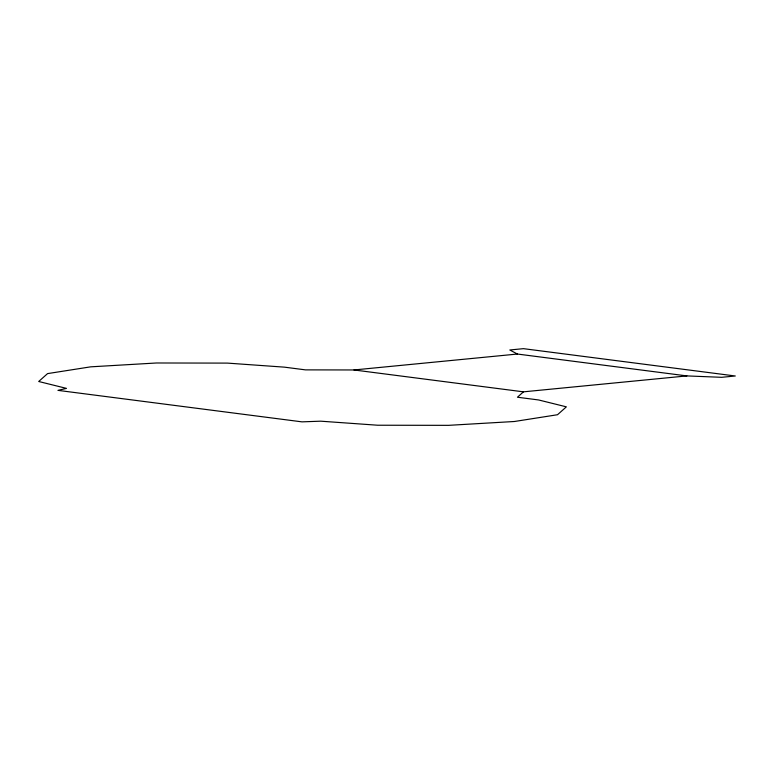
<?xml version="1.0" encoding="UTF-8"?>
<svg xmlns="http://www.w3.org/2000/svg" width="774" height="774" viewBox="0 0 774 774"><rect width="100%" height="100%" fill="white"/><g stroke="black" fill="none" stroke-linecap="round" stroke-linejoin="round"><path stroke-width="1.16" d="M686.877 375.912L523.456 391.838L517.448 397.226L538.588 399.955L566.365 406.843L557.512 414.729L514.391 421.501L448.562 425.342L377.664 425.226L320.697 421.182L301.995 421.859L57.944 390.367L66.477 388.384L38.7 381.495L47.562 373.61L90.684 366.837L156.503 362.987L227.401 363.103L284.368 367.147L305.507 369.875L353.979 369.962L517.39 354.037L686.877 375.912L721.678 377.315L735.3 375.99L523.447 348.658L509.824 349.983L517.39 354.037M353.979 369.962L523.456 391.838"/></g></svg>
